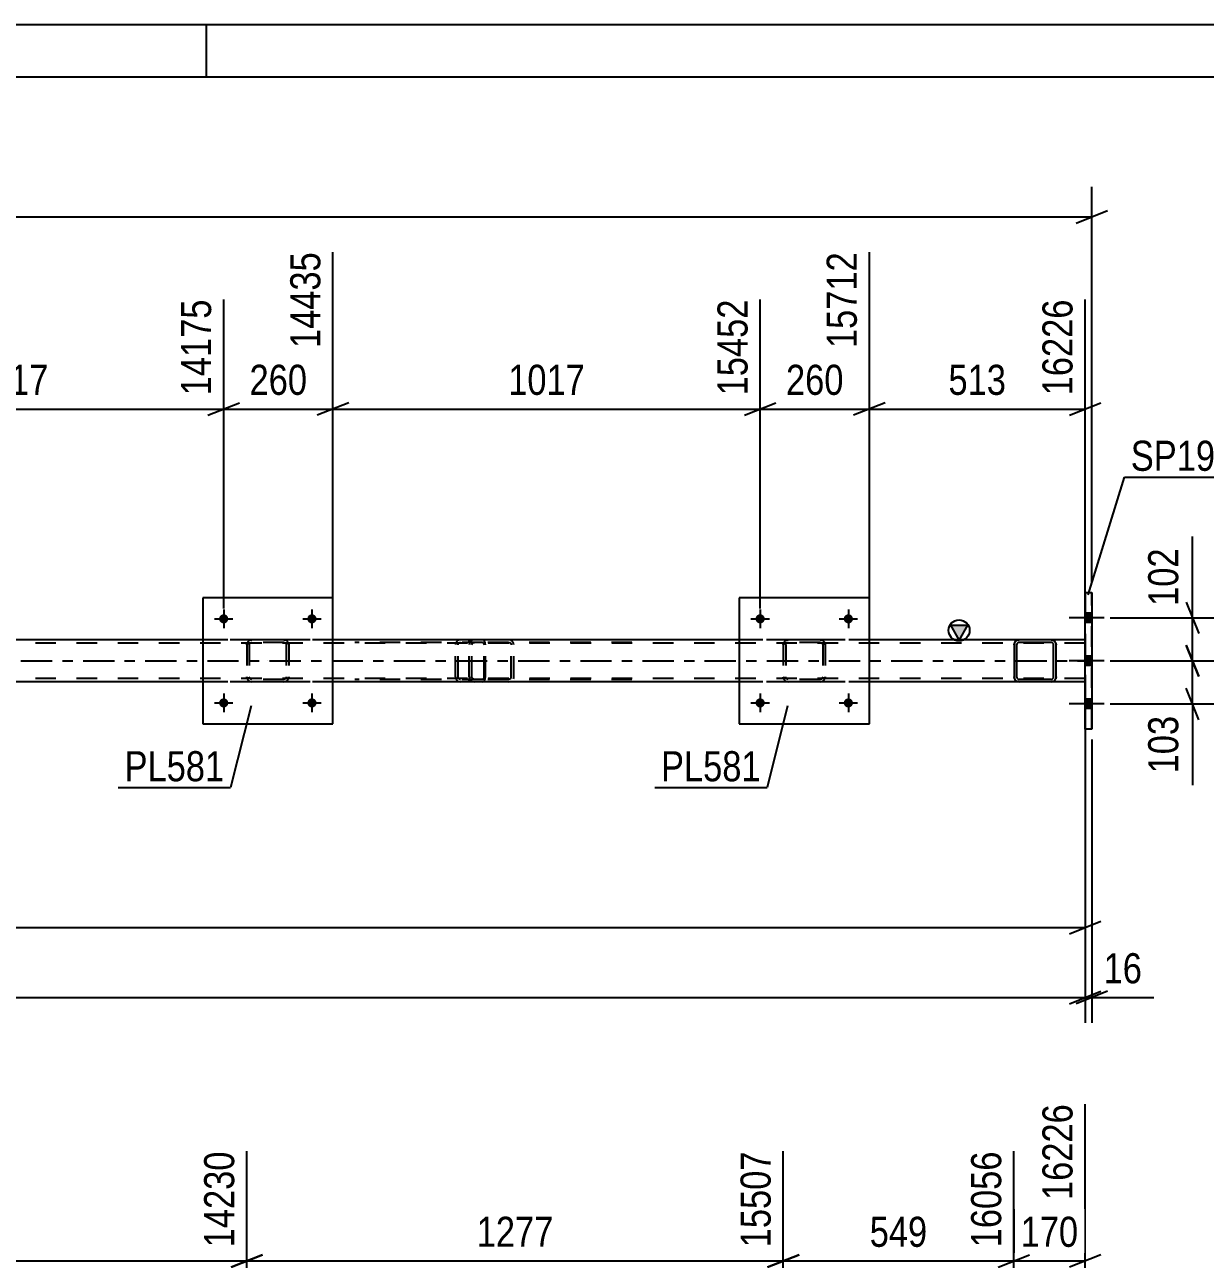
# Model space of a CAD drawing. Header units: millimetres. Extents: x -75 to 766, y -434 to 160.
# Drawn here: x 539.1 to 651.5, y 42.9 to 160.4 of the extents above; entities that cross this region are included whole.
import ezdxf

# ---------------------------------------------------------------- set-up
doc = ezdxf.new("R2010")
doc.units = ezdxf.units.MM
doc.linetypes.add('DXK_LINE_DOT2', pattern=[3.9198, 1.9599, -1.9599])
doc.linetypes.add('DXK_LINE_DOT3', pattern=[5.9187, 2.979, -0.9799, 0.9799, -0.9799])
doc.styles.add('Arial Narrow', font='ARIALN.TTF', dxfattribs={"height": 0.2})

# ---------------------------------------------------------------- blocks, each defined once
blk = doc.blocks.new('Unknown-814185074-1135')
at = {"color": 5, "linetype": 'Continuous'}
for p, q in [((766.44, 160.41), (-74.56, 160.41)), ((556.44, 155.41), (556.44, 160.41)), ((761.44, 155.41), (-69.56, 155.41))]:
    blk.add_line(p, q, dxfattribs=at)
blk = doc.blocks.new('Part-814185074-2528 - 2456')
at = {"color": 7, "linetype": 'DXK_LINE_DOT2'}
for p, q in [((611.35, 101.38), (611.39, 101.57)), ((611.39, 101.57), (611.35, 101.38)), ((611.35, 101.38), (611.35, 98.34)), ((611.59, 101.38), (611.61, 101.48)), ((611.59, 101.38), (611.59, 98.34)), ((611.61, 101.48), (611.66, 101.55)), ((611.65, 101.83), (611.83, 101.86)), ((611.83, 101.86), (611.65, 101.83)), ((611.66, 101.55), (611.74, 101.61)), ((611.74, 101.61), (611.83, 101.62)), ((614.87, 101.86), (611.83, 101.86)), ((614.87, 101.62), (611.83, 101.62)), ((614.87, 101.86), (615.06, 101.83)), ((615.06, 101.83), (614.87, 101.86)), ((614.87, 101.62), (614.96, 101.61)), ((614.96, 101.61), (615.04, 101.55)), ((615.04, 101.55), (615.09, 101.48)), ((615.09, 101.48), (615.11, 101.38)), ((615.11, 101.38), (615.11, 98.34)), ((615.32, 101.57), (615.35, 101.38)), ((615.35, 101.38), (615.32, 101.57)), ((615.35, 101.38), (615.35, 98.34)), ((611.39, 98.16), (611.35, 98.34)), ((611.35, 98.34), (611.39, 98.16)), ((611.61, 98.25), (611.59, 98.34)), ((611.66, 98.17), (611.61, 98.25)), ((611.83, 97.86), (611.65, 97.9)), ((611.65, 97.9), (611.83, 97.86)), ((611.74, 98.12), (611.66, 98.17)), ((611.83, 98.1), (611.74, 98.12)), ((614.87, 98.1), (611.83, 98.1)), ((614.87, 97.86), (611.83, 97.86)), ((614.96, 98.12), (614.87, 98.1)), ((615.06, 97.9), (614.87, 97.86)), ((614.87, 97.86), (615.06, 97.9)), ((615.04, 98.17), (614.96, 98.12)), ((615.09, 98.25), (615.04, 98.17)), ((615.11, 98.34), (615.09, 98.25)), ((615.35, 98.34), (615.32, 98.16)), ((615.32, 98.16), (615.35, 98.34))]:
    blk.add_line(p, q, dxfattribs=at)
for centre, start, end in [((611.83, 101.38), 112.5, 157.5), ((611.83, 101.38), 112.5, 157.5), ((614.87, 101.38), 22.5, 67.5), ((614.87, 101.38), 22.5, 67.5), ((611.83, 98.34), 202.5, 247.5), ((611.83, 98.34), 202.5, 247.5), ((614.87, 98.34), 292.5, 337.5), ((614.87, 98.34), 292.5, 337.5)]:
    blk.add_arc(centre, 0.48, start, end, dxfattribs=at)
blk = doc.blocks.new('Part-814185074-2533 - 2456')
at = {"color": 2, "linetype": 'Continuous'}
for p, q in [((568.47, 105.86), (556.07, 105.86)), ((556.07, 105.86), (556.07, 93.86)), ((568.47, 93.86), (568.47, 105.86)), ((556.07, 93.86), (568.47, 93.86))]:
    blk.add_line(p, q, dxfattribs=at)
blk = doc.blocks.new('Part-814185074-2534 - 2456')
at = {"color": 7, "linetype": 'DXK_LINE_DOT2'}
for p, q in [((560.27, 101.38), (560.31, 101.57)), ((560.31, 101.57), (560.27, 101.38)), ((560.27, 101.38), (560.27, 98.34)), ((560.51, 101.38), (560.53, 101.48)), ((560.51, 101.38), (560.51, 98.34)), ((560.53, 101.48), (560.58, 101.55)), ((560.57, 101.83), (560.75, 101.86)), ((560.75, 101.86), (560.57, 101.83)), ((560.58, 101.55), (560.66, 101.61)), ((560.66, 101.61), (560.75, 101.62)), ((563.79, 101.86), (560.75, 101.86)), ((563.79, 101.62), (560.75, 101.62)), ((563.79, 101.86), (563.98, 101.83)), ((563.98, 101.83), (563.79, 101.86)), ((563.79, 101.62), (563.88, 101.61)), ((563.88, 101.61), (563.96, 101.55)), ((563.96, 101.55), (564.01, 101.48)), ((564.01, 101.48), (564.03, 101.38)), ((564.03, 101.38), (564.03, 98.34)), ((564.23, 101.57), (564.27, 101.38)), ((564.27, 101.38), (564.23, 101.57)), ((564.27, 101.38), (564.27, 98.34)), ((560.31, 98.16), (560.27, 98.34)), ((560.27, 98.34), (560.31, 98.16)), ((560.53, 98.25), (560.51, 98.34)), ((560.58, 98.17), (560.53, 98.25)), ((560.75, 97.86), (560.57, 97.9)), ((560.57, 97.9), (560.75, 97.86)), ((560.66, 98.12), (560.58, 98.17)), ((560.75, 98.1), (560.66, 98.12)), ((563.79, 98.1), (560.75, 98.1)), ((563.79, 97.86), (560.75, 97.86)), ((563.88, 98.12), (563.79, 98.1)), ((563.98, 97.9), (563.79, 97.86)), ((563.79, 97.86), (563.98, 97.9)), ((563.96, 98.17), (563.88, 98.12)), ((564.01, 98.25), (563.96, 98.17)), ((564.03, 98.34), (564.01, 98.25)), ((564.27, 98.34), (564.23, 98.16)), ((564.23, 98.16), (564.27, 98.34))]:
    blk.add_line(p, q, dxfattribs=at)
at = {"color": 7, "linetype": 'DXK_LINE_DOT3'}
blk.add_line((562.27, 99.86), (562.27, 99.86), dxfattribs=at)
at = {"color": 7, "linetype": 'DXK_LINE_DOT2'}
for centre, start, end in [((560.75, 101.38), 112.5, 157.5), ((560.75, 101.38), 112.5, 157.5), ((563.79, 101.38), 22.5, 67.5), ((563.79, 101.38), 22.5, 67.5), ((560.75, 98.34), 202.5, 247.5), ((560.75, 98.34), 202.5, 247.5), ((563.79, 98.34), 292.5, 337.5), ((563.79, 98.34), 292.5, 337.5)]:
    blk.add_arc(centre, 0.48, start, end, dxfattribs=at)
blk = doc.blocks.new('Bolt-814185074-2470 - 2456')
at = {"linetype": 'Continuous'}
for points in [[(558.51, 103.86, -1), (557.63, 103.86, -1)], [(566.91, 103.86, -1), (566.03, 103.86, -1)]]:
    blk.add_hatch(color=1, dxfattribs=at).paths.add_polyline_path(points)
at = {"color": 1, "linetype": 'Continuous'}
for p, q in [((558.07, 104.74), (558.07, 102.98)), ((566.47, 104.74), (566.47, 102.98)), ((557.19, 103.86), (558.95, 103.86)), ((565.59, 103.86), (567.35, 103.86))]:
    blk.add_line(p, q, dxfattribs=at)
blk = doc.blocks.new('Bolt-814185074-2471 - 2456')
at = {"linetype": 'Continuous'}
for points in [[(558.51, 95.86, -1), (557.63, 95.86, -1)], [(566.91, 95.86, -1), (566.03, 95.86, -1)]]:
    blk.add_hatch(color=1, dxfattribs=at).paths.add_polyline_path(points)
at = {"color": 1, "linetype": 'Continuous'}
for p, q in [((558.07, 96.74), (558.07, 94.98)), ((566.47, 96.74), (566.47, 94.98)), ((557.19, 95.86), (558.95, 95.86)), ((565.59, 95.86), (567.35, 95.86))]:
    blk.add_line(p, q, dxfattribs=at)
blk = doc.blocks.new('Part-814185074-2602 - 2456')
at = {"linetype": 'Continuous'}
blk.add_hatch(color=2, dxfattribs=at).paths.add_polyline_path([(628.09, 101.86), (627.29, 103.26), (628.89, 103.26)])
at = {"color": 2, "linetype": 'Continuous'}
for p, q in [((628.09, 101.86), (627.29, 103.26)), ((627.29, 103.26), (628.89, 103.26)), ((628.89, 103.26), (628.09, 101.86)), ((556.07, 101.86), (517.39, 101.86)), ((607.15, 101.86), (568.47, 101.86)), ((633.81, 101.86), (619.55, 101.86)), ((640.09, 101.86), (636.85, 101.86)), ((556.07, 97.86), (517.39, 97.86)), ((607.15, 97.86), (568.47, 97.86)), ((633.81, 97.86), (619.55, 97.86)), ((640.09, 97.86), (636.85, 97.86))]:
    blk.add_line(p, q, dxfattribs=at)
at = {"color": 7, "linetype": 'DXK_LINE_DOT2'}
for p, q in [((640.09, 101.54), (35.67, 101.54)), ((636.85, 101.86), (96.35, 101.86)), ((568.47, 101.86), (556.07, 101.86)), ((619.55, 101.86), (607.15, 101.86)), ((640.09, 97.86), (640.09, 101.86)), ((640.09, 101.86), (640.09, 101.86)), ((640.09, 101.86), (640.09, 97.86)), ((640.09, 101.54), (640.09, 101.54)), ((640.09, 98.18), (35.67, 98.18)), ((636.85, 97.86), (96.35, 97.86)), ((568.47, 97.86), (556.07, 97.86)), ((619.55, 97.86), (607.15, 97.86)), ((640.09, 98.18), (640.09, 98.18)), ((640.09, 97.86), (640.09, 97.86))]:
    blk.add_line(p, q, dxfattribs=at)
at = {"color": 7, "linetype": 'DXK_LINE_DOT3'}
blk.add_line((35.67, 99.86), (640.09, 99.86), dxfattribs=at)
at = {"color": 2, "linetype": 'Continuous'}
blk.add_circle((628.09, 102.76), 1, dxfattribs=at)
blk = doc.blocks.new('Bolt-814185074-2605 - 2456')
at = {"linetype": 'Continuous'}
for points in [[(640.73, 103.52), (640.73, 104.4), (640.09, 104.4), (640.09, 103.52)], [(640.73, 103.52), (640.73, 104.4), (640.09, 104.4), (640.09, 103.52)], [(640.73, 103.52), (640.73, 104.4), (640.09, 104.4), (640.09, 103.52)], [(640.73, 99.42), (640.73, 100.3), (640.09, 100.3), (640.09, 99.42)], [(640.73, 99.42), (640.73, 100.3), (640.09, 100.3), (640.09, 99.42)], [(640.73, 95.32), (640.73, 96.2), (640.09, 96.2), (640.09, 95.32)], [(640.73, 95.32), (640.73, 96.2), (640.09, 96.2), (640.09, 95.32)], [(640.73, 95.32), (640.73, 96.2), (640.09, 96.2), (640.09, 95.32)]]:
    blk.add_hatch(color=1, dxfattribs=at).paths.add_polyline_path(points)
at = {"color": 1, "linetype": 'Continuous'}
for p, q in [((641.89, 103.96), (638.57, 103.96)), ((641.89, 103.96), (638.57, 103.96)), ((641.89, 103.96), (638.57, 103.96)), ((640.73, 104.4), (640.09, 104.4)), ((640.73, 104.4), (640.09, 104.4)), ((640.73, 104.4), (640.09, 104.4)), ((640.73, 103.52), (640.09, 103.52)), ((640.73, 103.52), (640.09, 103.52)), ((640.73, 103.52), (640.09, 103.52)), ((640.73, 100.3), (640.09, 100.3)), ((640.73, 100.3), (640.09, 100.3)), ((641.89, 99.86), (638.57, 99.86)), ((641.89, 99.86), (638.57, 99.86)), ((640.73, 99.42), (640.09, 99.42)), ((640.73, 99.42), (640.09, 99.42)), ((641.89, 95.76), (638.57, 95.76)), ((641.89, 95.76), (638.57, 95.76)), ((641.89, 95.76), (638.57, 95.76)), ((640.73, 96.2), (640.09, 96.2)), ((640.73, 96.2), (640.09, 96.2)), ((640.73, 96.2), (640.09, 96.2)), ((640.73, 95.32), (640.09, 95.32)), ((640.73, 95.32), (640.09, 95.32)), ((640.73, 95.32), (640.09, 95.32))]:
    blk.add_line(p, q, dxfattribs=at)
blk = doc.blocks.new('Part-814185074-2650 - 2456')
at = {"color": 7, "linetype": 'DXK_LINE_DOT2'}
for p, q in [((581.47, 101.52), (581.45, 101.38)), ((581.45, 98.34), (581.45, 101.38)), ((581.48, 101.57), (581.47, 101.52)), ((581.7, 101.38), (581.72, 101.48)), ((581.7, 98.34), (581.7, 101.38)), ((581.72, 101.48), (581.78, 101.55)), ((581.96, 101.86), (581.76, 101.83)), ((581.78, 101.55), (581.86, 101.61)), ((581.86, 101.61), (581.96, 101.62)), ((596.94, 101.86), (581.96, 101.86)), ((596.94, 101.62), (581.96, 101.62)), ((585.39, 101.83), (585.19, 101.86)), ((585.19, 101.62), (585.29, 101.61)), ((585.29, 101.61), (585.37, 101.55)), ((585.37, 101.55), (585.43, 101.48)), ((585.43, 101.48), (585.45, 101.38)), ((585.45, 98.34), (585.45, 101.38)), ((585.67, 101.52), (585.66, 101.57)), ((585.7, 101.38), (585.67, 101.52)), ((585.7, 98.34), (585.7, 101.38)), ((581.45, 98.34), (581.46, 98.26)), ((581.46, 98.26), (581.48, 98.16)), ((581.71, 98.28), (581.7, 98.34)), ((581.72, 98.25), (581.71, 98.28)), ((581.78, 98.17), (581.72, 98.25)), ((581.76, 97.9), (581.96, 97.86)), ((581.86, 98.12), (581.78, 98.17)), ((581.96, 98.1), (581.86, 98.12)), ((596.94, 98.1), (581.96, 98.1)), ((596.94, 97.86), (581.96, 97.86)), ((585.29, 98.12), (585.19, 98.1)), ((585.19, 97.86), (585.39, 97.9)), ((585.37, 98.17), (585.29, 98.12)), ((585.43, 98.25), (585.37, 98.17)), ((585.43, 98.28), (585.45, 98.34)), ((585.43, 98.25), (585.43, 98.28)), ((585.66, 98.16), (585.68, 98.26)), ((585.68, 98.26), (585.7, 98.34))]:
    blk.add_line(p, q, dxfattribs=at)
for centre, start, end in [((581.94, 101.36), 110.7583, 155.68), ((585.21, 101.36), 24.32, 69.2417), ((581.94, 98.36), 204.32, 249.2417)]:
    blk.add_arc(centre, 0.496, start, end, dxfattribs=at)
blk = doc.blocks.new('Part-814185074-2652 - 2456')
at = {"color": 7, "linetype": 'DXK_LINE_DOT2'}
for p, q in [((582.72, 101.86), (570.56, 101.86)), ((582.72, 101.62), (570.56, 101.62)), ((580.16, 101.52), (580.13, 101.38)), ((580.13, 98.34), (580.13, 101.38)), ((580.17, 101.57), (580.16, 101.52)), ((580.38, 101.38), (580.4, 101.48)), ((580.38, 98.34), (580.38, 101.38)), ((580.4, 101.48), (580.45, 101.55)), ((580.63, 101.86), (580.44, 101.83)), ((580.45, 101.55), (580.53, 101.61)), ((580.53, 101.61), (580.63, 101.62)), ((581.45, 101.62), (581.45, 101.86)), ((582.83, 101.83), (582.72, 101.86)), ((582.72, 101.62), (582.77, 101.61)), ((582.77, 101.61), (582.82, 101.55)), ((582.82, 101.55), (582.85, 101.48)), ((582.91, 101.72), (582.83, 101.83)), ((582.85, 101.48), (582.86, 101.38)), ((582.86, 98.34), (582.86, 101.38)), ((582.97, 101.57), (582.91, 101.72)), ((582.99, 101.38), (582.97, 101.57)), ((582.99, 98.34), (582.99, 101.38)), ((582.72, 98.1), (570.56, 98.1)), ((582.72, 97.86), (570.56, 97.86)), ((580.13, 98.34), (580.14, 98.26)), ((580.14, 98.26), (580.17, 98.16)), ((580.39, 98.28), (580.38, 98.34)), ((580.4, 98.25), (580.39, 98.28)), ((580.45, 98.17), (580.4, 98.25)), ((580.44, 97.9), (580.63, 97.86)), ((580.53, 98.12), (580.45, 98.17)), ((580.63, 98.1), (580.53, 98.12)), ((581.45, 97.86), (581.45, 98.1)), ((582.77, 98.12), (582.72, 98.1)), ((582.72, 97.86), (582.83, 97.9)), ((582.82, 98.17), (582.77, 98.12)), ((582.85, 98.25), (582.82, 98.17)), ((582.83, 97.9), (582.91, 98)), ((582.86, 98.34), (582.85, 98.25)), ((582.91, 98), (582.97, 98.16)), ((582.97, 98.16), (582.99, 98.34))]:
    blk.add_line(p, q, dxfattribs=at)
for centre, start, end in [((580.62, 101.37), 111.1938, 156.1502), ((580.62, 98.36), 203.8498, 248.8062)]:
    blk.add_arc(centre, 0.492, start, end, dxfattribs=at)
blk = doc.blocks.new('Part-814185074-2670 - 2456')
at = {"color": 2, "linetype": 'Continuous'}
for p, q in [((640.09, 106.36), (640.09, 106.36)), ((640.09, 106.36), (640.73, 106.36)), ((640.09, 93.36), (640.09, 106.36)), ((640.73, 106.36), (640.73, 93.36)), ((640.09, 93.36), (640.09, 93.36)), ((640.73, 93.36), (640.09, 93.36))]:
    blk.add_line(p, q, dxfattribs=at)
at = {"color": 7, "linetype": 'DXK_LINE_DOT2'}
for p, q in [((640.09, 106.36), (640.09, 93.36)), ((640.73, 93.36), (640.73, 106.36))]:
    blk.add_line(p, q, dxfattribs=at)
blk = doc.blocks.new('Part-814185074-2754 - 2456')
at = {"color": 2, "linetype": 'Continuous'}
for p, q in [((619.55, 105.86), (607.15, 105.86)), ((607.15, 105.86), (607.15, 93.86)), ((619.55, 93.86), (619.55, 105.86)), ((607.15, 93.86), (619.55, 93.86))]:
    blk.add_line(p, q, dxfattribs=at)
blk = doc.blocks.new('Bolt-814185074-2755 - 2456')
at = {"linetype": 'Continuous'}
for points in [[(609.59, 95.86, -1), (608.71, 95.86, -1)], [(617.99, 95.86, -1), (617.11, 95.86, -1)]]:
    blk.add_hatch(color=1, dxfattribs=at).paths.add_polyline_path(points)
at = {"color": 1, "linetype": 'Continuous'}
for p, q in [((609.15, 96.74), (609.15, 94.98)), ((617.55, 96.74), (617.55, 94.98)), ((608.27, 95.86), (610.03, 95.86)), ((616.67, 95.86), (618.43, 95.86))]:
    blk.add_line(p, q, dxfattribs=at)
blk = doc.blocks.new('Bolt-814185074-2756 - 2456')
at = {"linetype": 'Continuous'}
for points in [[(609.59, 103.86, -1), (608.71, 103.86, -1)], [(617.99, 103.86, -1), (617.11, 103.86, -1)]]:
    blk.add_hatch(color=1, dxfattribs=at).paths.add_polyline_path(points)
at = {"color": 1, "linetype": 'Continuous'}
for p, q in [((609.15, 104.74), (609.15, 102.98)), ((617.55, 104.74), (617.55, 102.98)), ((608.27, 103.86), (610.03, 103.86)), ((616.67, 103.86), (618.43, 103.86))]:
    blk.add_line(p, q, dxfattribs=at)
blk = doc.blocks.new('Part-814185074-2757 - 2456')
at = {"color": 2, "linetype": 'Continuous'}
for p, q in [((633.37, 101.57), (633.33, 101.38)), ((633.33, 101.38), (633.33, 98.34)), ((633.59, 101.48), (633.57, 101.38)), ((633.57, 101.38), (633.57, 98.34)), ((633.64, 101.55), (633.59, 101.48)), ((633.81, 101.86), (633.62, 101.83)), ((633.72, 101.61), (633.64, 101.55)), ((633.81, 101.62), (633.72, 101.61)), ((636.85, 101.86), (633.81, 101.86)), ((636.85, 101.62), (633.81, 101.62)), ((637.03, 101.83), (636.85, 101.86)), ((636.94, 101.61), (636.85, 101.62)), ((637.02, 101.55), (636.94, 101.61)), ((637.07, 101.48), (637.02, 101.55)), ((637.09, 101.38), (637.07, 101.48)), ((637.09, 98.34), (637.09, 101.38)), ((637.33, 101.38), (637.29, 101.57)), ((637.33, 98.34), (637.33, 101.38)), ((633.33, 98.34), (633.37, 98.16)), ((633.57, 98.34), (633.59, 98.25)), ((633.59, 98.25), (633.64, 98.17)), ((633.62, 97.9), (633.81, 97.86)), ((633.64, 98.17), (633.72, 98.12)), ((633.72, 98.12), (633.81, 98.1)), ((636.85, 98.1), (633.81, 98.1)), ((636.85, 97.86), (633.81, 97.86)), ((636.85, 98.1), (636.94, 98.12)), ((636.85, 97.86), (637.03, 97.9)), ((636.94, 98.12), (637.02, 98.17)), ((637.02, 98.17), (637.07, 98.25)), ((637.07, 98.25), (637.09, 98.34)), ((637.29, 98.16), (637.33, 98.34))]:
    blk.add_line(p, q, dxfattribs=at)
at = {"color": 7, "linetype": 'DXK_LINE_DOT2'}
for p, q in [((633.33, 101.38), (633.37, 101.57)), ((633.62, 101.83), (633.81, 101.86)), ((636.85, 101.86), (637.03, 101.83)), ((637.29, 101.57), (637.33, 101.38)), ((633.37, 98.16), (633.33, 98.34)), ((633.81, 97.86), (633.62, 97.9)), ((637.03, 97.9), (636.85, 97.86)), ((637.33, 98.34), (637.29, 98.16))]:
    blk.add_line(p, q, dxfattribs=at)
at = {"color": 2, "linetype": 'Continuous'}
for centre, start, end in [((633.81, 101.38), 112.5, 157.5), ((636.85, 101.38), 22.5, 67.5), ((633.81, 98.34), 202.5, 247.5), ((636.85, 98.34), 292.5, 337.5)]:
    blk.add_arc(centre, 0.48, start, end, dxfattribs=at)
at = {"color": 7, "linetype": 'DXK_LINE_DOT2'}
for centre, start, end in [((633.81, 101.38), 112.5, 157.5), ((636.85, 101.38), 22.5, 67.5), ((633.81, 98.34), 202.5, 247.5), ((636.85, 98.34), 292.5, 337.5)]:
    blk.add_arc(centre, 0.48, start, end, dxfattribs=at)
blk = doc.blocks.new('StraightDimension-814185074-12266 - 2456')
at = {"color": 7, "linetype": 'Continuous'}
for p, q in [((650.31, 103.96), (650.31, 111.7)), ((650.31, 103.96), (650.31, 111.7)), ((649.71, 105.46), (650.91, 102.46)), ((642.47, 103.96), (652.71, 103.96)), ((650.31, 99.86), (650.31, 103.96)), ((650.91, 98.36), (649.71, 101.36)), ((642.47, 99.86), (652.71, 99.86))]:
    blk.add_line(p, q, dxfattribs=at)
at = {"color": 0}
blk.add_wipeout([(649.56, 111.17), (645.36, 111.17), (645.36, 104.49), (649.56, 104.49)], dxfattribs=at)
at = {"color": 3, "style": 'Arial Narrow'}
blk.add_text('102', height=2.863, rotation=90.0002, dxfattribs=at).set_placement((648.96, 105.09))
blk = doc.blocks.new('StraightDimension-814185074-2793 - 2456')
at = {"color": 7, "linetype": 'Continuous'}
for p, q in [((640.09, 92.36), (640.09, 65.42)), ((640.73, 92.36), (640.73, 65.42)), ((638.59, 67.22), (641.59, 68.42)), ((642.23, 68.42), (639.23, 67.22)), ((640.09, 67.82), (640.73, 67.82)), ((640.73, 67.82), (646.63, 67.82)), ((640.73, 67.82), (646.63, 67.82))]:
    blk.add_line(p, q, dxfattribs=at)
at = {"color": 0}
blk.add_wipeout([(646.11, 68.57), (646.11, 72.77), (641.25, 72.77), (641.25, 68.57)], dxfattribs=at)
at = {"color": 3, "style": 'Arial Narrow'}
blk.add_text('16', height=2.863, dxfattribs=at).set_placement((641.85, 69.17))
blk = doc.blocks.new('StraightDimension-814185074-2803 - 2456')
at = {"color": 7, "linetype": 'Continuous'}
for p, q in [((640.09, 92.36), (640.09, 65.42)), ((638.59, 67.22), (641.59, 68.42)), ((10.44, 67.82), (640.09, 67.82))]:
    blk.add_line(p, q, dxfattribs=at)
blk = doc.blocks.new('StraightDimension-814185074-2931 - 2456')
at = {"color": 7, "linetype": 'Continuous'}
for p, q in [((640.73, 107.36), (640.73, 144.97)), ((639.23, 141.52), (642.23, 142.72)), ((9.8, 142.12), (640.73, 142.12))]:
    blk.add_line(p, q, dxfattribs=at)
blk = doc.blocks.new('StraightDimension-814185074-2954 - 2456')
at = {"color": 7, "linetype": 'Continuous'}
for p, q in [((640.09, 96.86), (640.09, 72.07)), ((74.73, 74.47), (640.09, 74.47)), ((638.59, 73.87), (641.59, 75.07))]:
    blk.add_line(p, q, dxfattribs=at)
blk = doc.blocks.new('StraightDimension-814185074-11570 - 2456')
at = {"color": 7, "linetype": 'Continuous'}
for p, q in [((619.55, 102.86), (619.55, 138.77)), ((640.09, 102.86), (640.09, 134.27)), ((621.05, 124.43), (618.05, 123.23)), ((619.55, 123.83), (640.09, 123.83)), ((638.59, 123.23), (641.59, 124.43))]:
    blk.add_line(p, q, dxfattribs=at)
at = {"color": 0}
blk.add_wipeout([(633.16, 124.58), (633.16, 128.78), (626.48, 128.78), (626.48, 124.58)], dxfattribs=at)
at = {"color": 3, "style": 'Arial Narrow'}
blk.add_text('513', height=2.863, dxfattribs=at).set_placement((627.08, 125.18))
at = {"color": 0, "linetype": 'Continuous'}
blk.add_wipeout([(639.49, 134.87), (635.29, 134.87), (635.29, 124.53), (639.49, 124.53)], dxfattribs=at)
at = {"color": 3, "linetype": 'Continuous', "style": 'Arial Narrow'}
blk.add_text('16226', height=2.863, rotation=90.0002, dxfattribs=at).set_placement((638.89, 125.13))
blk = doc.blocks.new('StraightDimension-814185074-11571 - 2456')
at = {"color": 7, "linetype": 'Continuous'}
for p, q in [((619.55, 102.86), (619.55, 138.77)), ((609.15, 104.86), (609.15, 134.27)), ((607.65, 123.23), (610.65, 124.43)), ((609.15, 123.83), (619.55, 123.83)), ((621.05, 124.43), (618.05, 123.23))]:
    blk.add_line(p, q, dxfattribs=at)
at = {"color": 0}
blk.add_wipeout([(617.69, 124.58), (617.69, 128.78), (611.01, 128.78), (611.01, 124.58)], dxfattribs=at)
at = {"color": 3, "style": 'Arial Narrow'}
blk.add_text('260', height=2.863, dxfattribs=at).set_placement((611.61, 125.18))
at = {"color": 0, "linetype": 'Continuous'}
blk.add_wipeout([(618.95, 139.37), (614.75, 139.37), (614.75, 129.03), (618.95, 129.03)], dxfattribs=at)
at = {"color": 3, "linetype": 'Continuous', "style": 'Arial Narrow'}
blk.add_text('15712', height=2.863, rotation=90.0002, dxfattribs=at).set_placement((618.35, 129.63))
blk = doc.blocks.new('StraightDimension-814185074-11572 - 2456')
at = {"color": 7, "linetype": 'Continuous'}
for p, q in [((568.47, 102.86), (568.47, 138.77)), ((609.15, 104.86), (609.15, 134.27)), ((569.97, 124.43), (566.97, 123.23)), ((568.47, 123.83), (609.15, 123.83)), ((607.65, 123.23), (610.65, 124.43))]:
    blk.add_line(p, q, dxfattribs=at)
at = {"color": 0}
blk.add_wipeout([(593.07, 124.58), (593.07, 128.78), (584.56, 128.78), (584.56, 124.58)], dxfattribs=at)
at = {"color": 3, "style": 'Arial Narrow'}
blk.add_text('1017', height=2.863, dxfattribs=at).set_placement((585.16, 125.18))
at = {"color": 0, "linetype": 'Continuous'}
blk.add_wipeout([(608.55, 134.87), (604.35, 134.87), (604.35, 124.53), (608.55, 124.53)], dxfattribs=at)
at = {"color": 3, "linetype": 'Continuous', "style": 'Arial Narrow'}
blk.add_text('15452', height=2.863, rotation=90.0002, dxfattribs=at).set_placement((607.95, 125.13))
blk = doc.blocks.new('StraightDimension-814185074-11573 - 2456')
at = {"color": 7, "linetype": 'Continuous'}
for p, q in [((568.47, 102.86), (568.47, 138.77)), ((558.07, 104.86), (558.07, 134.27)), ((556.57, 123.23), (559.57, 124.43)), ((558.07, 123.83), (568.47, 123.83)), ((569.97, 124.43), (566.97, 123.23))]:
    blk.add_line(p, q, dxfattribs=at)
at = {"color": 0}
blk.add_wipeout([(566.61, 124.58), (566.61, 128.78), (559.93, 128.78), (559.93, 124.58)], dxfattribs=at)
at = {"color": 3, "style": 'Arial Narrow'}
blk.add_text('260', height=2.863, dxfattribs=at).set_placement((560.53, 125.18))
at = {"color": 0, "linetype": 'Continuous'}
blk.add_wipeout([(567.87, 139.37), (563.67, 139.37), (563.67, 129.03), (567.87, 129.03)], dxfattribs=at)
at = {"color": 3, "linetype": 'Continuous', "style": 'Arial Narrow'}
blk.add_text('14435', height=2.863, rotation=90.0002, dxfattribs=at).set_placement((567.27, 129.63))
blk = doc.blocks.new('StraightDimension-814185074-11574 - 2456')
at = {"color": 7, "linetype": 'Continuous'}
for p, q in [((517.39, 102.86), (517.39, 138.77)), ((558.07, 104.86), (558.07, 134.27)), ((518.89, 124.43), (515.89, 123.23)), ((517.39, 123.83), (558.07, 123.83)), ((556.57, 123.23), (559.57, 124.43))]:
    blk.add_line(p, q, dxfattribs=at)
at = {"color": 0}
blk.add_wipeout([(541.99, 124.58), (541.99, 128.78), (533.47, 128.78), (533.47, 124.58)], dxfattribs=at)
at = {"color": 3, "style": 'Arial Narrow'}
blk.add_text('1017', height=2.863, dxfattribs=at).set_placement((534.07, 125.18))
at = {"color": 0, "linetype": 'Continuous'}
blk.add_wipeout([(557.47, 134.87), (553.27, 134.87), (553.27, 124.53), (557.47, 124.53)], dxfattribs=at)
at = {"color": 3, "linetype": 'Continuous', "style": 'Arial Narrow'}
blk.add_text('14175', height=2.863, rotation=90.0002, dxfattribs=at).set_placement((556.87, 125.13))
blk = doc.blocks.new('StraightDimension-814185074-12267 - 2456')
at = {"color": 7, "linetype": 'Continuous'}
for p, q in [((649.71, 101.36), (650.91, 98.36)), ((642.47, 99.86), (652.71, 99.86)), ((650.31, 95.76), (650.31, 99.86)), ((650.91, 94.26), (649.71, 97.26)), ((642.47, 95.76), (652.71, 95.76)), ((650.31, 95.76), (650.31, 88.03)), ((650.31, 95.76), (650.31, 88.03))]:
    blk.add_line(p, q, dxfattribs=at)
at = {"color": 0}
blk.add_wipeout([(649.56, 95.24), (645.36, 95.24), (645.36, 88.55), (649.56, 88.55)], dxfattribs=at)
at = {"color": 3, "style": 'Arial Narrow'}
blk.add_text('103', height=2.863, rotation=90.0002, dxfattribs=at).set_placement((648.96, 89.15))
blk = doc.blocks.new('StraightDimension-814185074-10511 - 3452')
at = {"color": 7, "linetype": 'Continuous'}
for p, q in [((640.09, 3), (640.09, 57.68)), ((633.3, 10.84), (633.3, 53.18)), ((631.8, 42.14), (634.8, 43.34)), ((633.3, 42.74), (640.09, 42.74)), ((641.59, 43.34), (638.59, 42.14))]:
    blk.add_line(p, q, dxfattribs=at)
at = {"color": 0}
blk.add_wipeout([(640.03, 43.49), (640.03, 47.69), (633.35, 47.69), (633.35, 43.49)], dxfattribs=at)
at = {"color": 3, "style": 'Arial Narrow'}
blk.add_text('170', height=2.863, dxfattribs=at).set_placement((633.95, 44.09))
at = {"color": 0, "linetype": 'Continuous'}
blk.add_wipeout([(639.49, 58.28), (635.29, 58.28), (635.29, 47.94), (639.49, 47.94)], dxfattribs=at)
at = {"color": 3, "linetype": 'Continuous', "style": 'Arial Narrow'}
blk.add_text('16226', height=2.863, rotation=90.0002, dxfattribs=at).set_placement((638.89, 48.54))
blk = doc.blocks.new('StraightDimension-814185074-10512 - 3452')
at = {"color": 7, "linetype": 'Continuous'}
for p, q in [((611.35, 10.61), (611.35, 53.18)), ((633.3, 10.84), (633.3, 53.18)), ((612.85, 43.34), (609.85, 42.14)), ((611.35, 42.74), (633.3, 42.74)), ((631.8, 42.14), (634.8, 43.34))]:
    blk.add_line(p, q, dxfattribs=at)
at = {"color": 0}
blk.add_wipeout([(625.67, 43.49), (625.67, 47.69), (618.98, 47.69), (618.98, 43.49)], dxfattribs=at)
at = {"color": 3, "style": 'Arial Narrow'}
blk.add_text('549', height=2.863, dxfattribs=at).set_placement((619.58, 44.09))
at = {"color": 0, "linetype": 'Continuous'}
blk.add_wipeout([(632.7, 53.78), (628.5, 53.78), (628.5, 43.44), (632.7, 43.44)], dxfattribs=at)
at = {"color": 3, "linetype": 'Continuous', "style": 'Arial Narrow'}
blk.add_text('16056', height=2.863, rotation=90.0002, dxfattribs=at).set_placement((632.1, 44.04))
blk = doc.blocks.new('StraightDimension-814185074-10513 - 3452')
at = {"color": 7, "linetype": 'Continuous'}
for p, q in [((560.27, 10.84), (560.27, 53.18)), ((611.35, 10.61), (611.35, 53.18)), ((561.77, 43.34), (558.77, 42.14)), ((560.27, 42.74), (611.35, 42.74)), ((609.85, 42.14), (612.85, 43.34))]:
    blk.add_line(p, q, dxfattribs=at)
at = {"color": 0}
blk.add_wipeout([(590.07, 43.49), (590.07, 47.69), (581.56, 47.69), (581.56, 43.49)], dxfattribs=at)
at = {"color": 3, "style": 'Arial Narrow'}
blk.add_text('1277', height=2.863, dxfattribs=at).set_placement((582.16, 44.09))
at = {"color": 0, "linetype": 'Continuous'}
blk.add_wipeout([(610.75, 53.78), (606.55, 53.78), (606.55, 43.44), (610.75, 43.44)], dxfattribs=at)
at = {"color": 3, "linetype": 'Continuous', "style": 'Arial Narrow'}
blk.add_text('15507', height=2.863, rotation=90.0002, dxfattribs=at).set_placement((610.15, 44.04))
blk = doc.blocks.new('StraightDimension-814185074-10514 - 3452')
at = {"color": 7, "linetype": 'Continuous'}
for p, q in [((509.19, 10.84), (509.19, 53.18)), ((560.27, 10.84), (560.27, 53.18)), ((510.69, 43.34), (507.69, 42.14)), ((509.19, 42.74), (560.27, 42.74)), ((558.77, 42.14), (561.77, 43.34))]:
    blk.add_line(p, q, dxfattribs=at)
at = {"color": 0}
blk.add_wipeout([(538.99, 43.49), (538.99, 47.69), (530.47, 47.69), (530.47, 43.49)], dxfattribs=at)
at = {"color": 3, "style": 'Arial Narrow'}
blk.add_text('1277', height=2.863, dxfattribs=at).set_placement((531.07, 44.09))
at = {"color": 0, "linetype": 'Continuous'}
blk.add_wipeout([(559.67, 53.78), (555.47, 53.78), (555.47, 43.44), (559.67, 43.44)], dxfattribs=at)
at = {"color": 3, "linetype": 'Continuous', "style": 'Arial Narrow'}
blk.add_text('14230', height=2.863, rotation=90.0002, dxfattribs=at).set_placement((559.07, 44.04))
blk = doc.blocks.new('Mark-814185074-2529 - 2456')
at = {"color": 30, "linetype": 'Continuous'}
for p in [(560.67, 95.58), (548.03, 87.8)]:
    blk.add_line(p, (558.73, 87.8), dxfattribs=at)
at = {"color": 0}
blk.add_wipeout([(558.13, 88.4), (558.13, 91.4), (548.63, 91.4), (548.63, 88.4)], dxfattribs=at)
blk.add_wipeout([(558.13, 88.4), (558.13, 91.4), (548.63, 91.4), (548.63, 88.4)], dxfattribs=at)
at = {"color": 3, "style": 'Arial Narrow'}
blk.add_text('PL581', height=2.863, dxfattribs=at).set_placement((548.63, 88.4))
blk = doc.blocks.new('Mark-814185074-2666 - 2456')
at = {"color": 30, "linetype": 'Continuous'}
for p, q in [((640.37, 106.14), (643.84, 117.35)), ((643.84, 117.35), (653.08, 117.35))]:
    blk.add_line(p, q, dxfattribs=at)
at = {"color": 0}
blk.add_wipeout([(652.48, 117.95), (652.48, 120.95), (644.44, 120.95), (644.44, 117.95)], dxfattribs=at)
blk.add_wipeout([(652.48, 117.95), (652.48, 120.95), (644.44, 120.95), (644.44, 117.95)], dxfattribs=at)
at = {"color": 3, "style": 'Arial Narrow'}
blk.add_text('SP19', height=2.863, dxfattribs=at).set_placement((644.44, 117.95))
blk = doc.blocks.new('Mark-814185074-2750 - 2456')
at = {"color": 30, "linetype": 'Continuous'}
for p in [(611.75, 95.58), (599.11, 87.8)]:
    blk.add_line(p, (609.81, 87.8), dxfattribs=at)
at = {"color": 0}
blk.add_wipeout([(609.21, 88.4), (609.21, 91.4), (599.71, 91.4), (599.71, 88.4)], dxfattribs=at)
blk.add_wipeout([(609.21, 88.4), (609.21, 91.4), (599.71, 91.4), (599.71, 88.4)], dxfattribs=at)
at = {"color": 3, "style": 'Arial Narrow'}
blk.add_text('PL581', height=2.863, dxfattribs=at).set_placement((599.71, 88.4))

msp = doc.modelspace()

# ---------------------------------------------------------------- block references
for name in ['Unknown-814185074-1135', 'Part-814185074-2533 - 2456', 'Part-814185074-2754 - 2456', 'Part-814185074-2670 - 2456', 'Bolt-814185074-2470 - 2456', 'Bolt-814185074-2756 - 2456', 'Part-814185074-2602 - 2456', 'Bolt-814185074-2605 - 2456', 'Part-814185074-2534 - 2456', 'Part-814185074-2652 - 2456', 'Part-814185074-2650 - 2456', 'Part-814185074-2528 - 2456', 'Part-814185074-2757 - 2456', 'Bolt-814185074-2471 - 2456', 'Bolt-814185074-2755 - 2456']:
    msp.add_blockref(name, (0, 0))

# ---------------------------------------------------------------- next in the draw order: block references
for name in ['StraightDimension-814185074-12266 - 2456', 'StraightDimension-814185074-2793 - 2456', 'StraightDimension-814185074-10511 - 3452']:
    msp.add_blockref(name, (0, 0))

# ---------------------------------------------------------------- next in the draw order: block references
for name in ['StraightDimension-814185074-2931 - 2456', 'StraightDimension-814185074-12267 - 2456', 'StraightDimension-814185074-2803 - 2456', 'StraightDimension-814185074-10512 - 3452']:
    msp.add_blockref(name, (0, 0))

# ---------------------------------------------------------------- next in the draw order: block references
for name in ['StraightDimension-814185074-11570 - 2456', 'StraightDimension-814185074-2954 - 2456', 'StraightDimension-814185074-10513 - 3452']:
    msp.add_blockref(name, (0, 0))

# ---------------------------------------------------------------- next in the draw order: block references
for name in ['StraightDimension-814185074-11571 - 2456', 'Mark-814185074-2666 - 2456', 'Mark-814185074-2529 - 2456', 'Mark-814185074-2750 - 2456', 'StraightDimension-814185074-10514 - 3452']:
    msp.add_blockref(name, (0, 0))

# ---------------------------------------------------------------- next in the draw order: block references
msp.add_blockref('StraightDimension-814185074-11572 - 2456', (0, 0))

# ---------------------------------------------------------------- next in the draw order: block references
msp.add_blockref('StraightDimension-814185074-11573 - 2456', (0, 0))

# ---------------------------------------------------------------- next in the draw order: block references
msp.add_blockref('StraightDimension-814185074-11574 - 2456', (0, 0))

doc.saveas('drawing.dxf')
